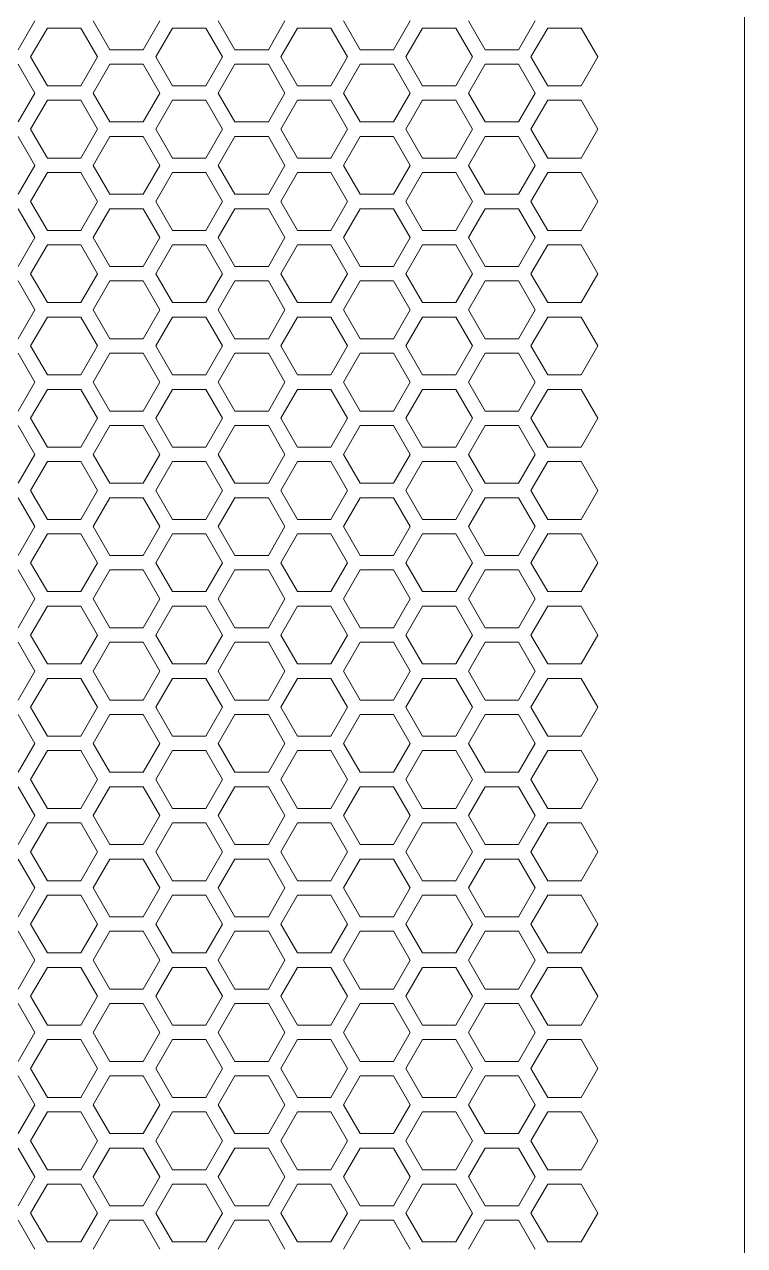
# Model space of a CAD drawing. Header units: millimetres. Extents: x 0 to 60, y -18 to 180.
# Drawn here: x 45.04 to 60, y 32.68 to 58.03 of the extents above; entities that cross this region are included whole.
import ezdxf

# ---------------------------------------------------------------- set-up
doc = ezdxf.new("R2010")
doc.units = ezdxf.units.MM
doc.layers.add('Visible (ANSI)', color=7, linetype='Continuous', lineweight=50)

msp = doc.modelspace()

# ---------------------------------------------------------------- linework, layer by layer
at = {"color": 0, "linetype": 'ByBlock', "lineweight": 5}
for p, q in [((60, 0), (60, 179.016)), ((60, 179), (60, 0)), ((60, 178.692), (60, 9.835)), ((60, 178.692), (60, 9.835)), ((60, 178.692), (60, 9.354)), ((60, 0), (60, 166.735))]:
    msp.add_line(p, q, dxfattribs=at)
at = {"lineweight": 5}
for p, q in [((60, 0), (60, 179)), ((60, 0), (60, 177.712)), ((60, 162), (60, 0))]:
    msp.add_line(p, q, dxfattribs=at)
at = {"color": 0, "lineweight": 5}
for p, q in [((44.912, 57.508), (45.258, 58.108)), ((46.47, 58.108), (46.817, 57.508)), ((47.51, 57.508), (47.856, 58.108)), ((49.068, 58.108), (49.415, 57.508)), ((50.108, 57.508), (50.454, 58.108)), ((51.666, 58.108), (52.013, 57.508)), ((52.706, 57.508), (53.052, 58.108)), ((54.264, 58.108), (54.611, 57.508)), ((55.304, 57.508), (55.65, 58.108)), ((45.518, 57.958), (45.171, 57.358)), ((46.211, 57.958), (45.518, 57.958)), ((46.557, 57.358), (46.211, 57.958)), ((48.116, 57.958), (47.769, 57.358)), ((48.809, 57.958), (48.116, 57.958)), ((49.155, 57.358), (48.809, 57.958)), ((50.714, 57.958), (50.367, 57.358)), ((51.407, 57.958), (50.714, 57.958)), ((51.753, 57.358), (51.407, 57.958)), ((53.312, 57.958), (52.965, 57.358)), ((54.005, 57.958), (53.312, 57.958)), ((54.351, 57.358), (54.005, 57.958)), ((55.91, 57.958), (55.563, 57.358)), ((56.603, 57.958), (55.91, 57.958)), ((56.949, 57.358), (56.603, 57.958)), ((45.171, 57.358), (45.518, 56.758)), ((46.211, 56.758), (46.557, 57.358)), ((46.817, 57.508), (47.51, 57.508)), ((47.769, 57.358), (48.116, 56.758)), ((48.809, 56.758), (49.155, 57.358)), ((49.415, 57.508), (50.108, 57.508)), ((50.367, 57.358), (50.714, 56.758)), ((51.407, 56.758), (51.753, 57.358)), ((52.013, 57.508), (52.706, 57.508)), ((52.965, 57.358), (53.312, 56.758)), ((54.005, 56.758), (54.351, 57.358)), ((54.611, 57.508), (55.304, 57.508)), ((55.563, 57.358), (55.91, 56.758)), ((56.603, 56.758), (56.949, 57.358)), ((45.258, 56.608), (44.912, 57.208)), ((46.817, 57.208), (46.47, 56.608)), ((47.51, 57.208), (46.817, 57.208)), ((47.856, 56.608), (47.51, 57.208)), ((49.415, 57.208), (49.068, 56.608)), ((50.108, 57.208), (49.415, 57.208)), ((50.454, 56.608), (50.108, 57.208)), ((52.013, 57.208), (51.666, 56.608)), ((52.706, 57.208), (52.013, 57.208)), ((53.052, 56.608), (52.706, 57.208)), ((54.611, 57.208), (54.264, 56.608)), ((55.304, 57.208), (54.611, 57.208)), ((55.65, 56.608), (55.304, 57.208)), ((44.912, 56.008), (45.258, 56.608)), ((45.518, 56.758), (46.211, 56.758)), ((46.47, 56.608), (46.817, 56.008)), ((47.51, 56.008), (47.856, 56.608)), ((48.116, 56.758), (48.809, 56.758)), ((49.068, 56.608), (49.415, 56.008)), ((50.108, 56.008), (50.454, 56.608)), ((50.714, 56.758), (51.407, 56.758)), ((51.666, 56.608), (52.013, 56.008)), ((52.706, 56.008), (53.052, 56.608)), ((53.312, 56.758), (54.005, 56.758)), ((54.264, 56.608), (54.611, 56.008)), ((55.304, 56.008), (55.65, 56.608)), ((55.91, 56.758), (56.603, 56.758)), ((45.518, 56.458), (45.171, 55.858)), ((46.211, 56.458), (45.518, 56.458)), ((46.557, 55.858), (46.211, 56.458)), ((48.116, 56.458), (47.769, 55.858)), ((48.809, 56.458), (48.116, 56.458)), ((49.155, 55.858), (48.809, 56.458)), ((50.714, 56.458), (50.367, 55.858)), ((51.407, 56.458), (50.714, 56.458)), ((51.753, 55.858), (51.407, 56.458)), ((53.312, 56.458), (52.965, 55.858)), ((54.005, 56.458), (53.312, 56.458)), ((54.351, 55.858), (54.005, 56.458)), ((55.91, 56.458), (55.563, 55.858)), ((56.603, 56.458), (55.91, 56.458)), ((56.949, 55.858), (56.603, 56.458)), ((45.171, 55.858), (45.518, 55.258)), ((46.211, 55.258), (46.557, 55.858)), ((46.817, 56.008), (47.51, 56.008)), ((47.769, 55.858), (48.116, 55.258)), ((48.809, 55.258), (49.155, 55.858)), ((49.415, 56.008), (50.108, 56.008)), ((50.367, 55.858), (50.714, 55.258)), ((51.407, 55.258), (51.753, 55.858)), ((52.013, 56.008), (52.706, 56.008)), ((52.965, 55.858), (53.312, 55.258)), ((54.005, 55.258), (54.351, 55.858)), ((54.611, 56.008), (55.304, 56.008)), ((55.563, 55.858), (55.91, 55.258)), ((56.603, 55.258), (56.949, 55.858)), ((45.258, 55.108), (44.912, 55.708)), ((46.817, 55.708), (46.47, 55.108)), ((47.51, 55.708), (46.817, 55.708)), ((47.856, 55.108), (47.51, 55.708)), ((49.415, 55.708), (49.068, 55.108)), ((50.108, 55.708), (49.415, 55.708)), ((50.454, 55.108), (50.108, 55.708)), ((52.013, 55.708), (51.666, 55.108)), ((52.706, 55.708), (52.013, 55.708)), ((53.052, 55.108), (52.706, 55.708)), ((54.611, 55.708), (54.264, 55.108)), ((55.304, 55.708), (54.611, 55.708)), ((55.65, 55.108), (55.304, 55.708)), ((44.912, 54.508), (45.258, 55.108)), ((45.518, 55.258), (46.211, 55.258)), ((46.47, 55.108), (46.817, 54.508)), ((47.51, 54.508), (47.856, 55.108)), ((48.116, 55.258), (48.809, 55.258)), ((49.068, 55.108), (49.415, 54.508)), ((50.108, 54.508), (50.454, 55.108)), ((50.714, 55.258), (51.407, 55.258)), ((51.666, 55.108), (52.013, 54.508)), ((52.706, 54.508), (53.052, 55.108)), ((53.312, 55.258), (54.005, 55.258)), ((54.264, 55.108), (54.611, 54.508)), ((55.304, 54.508), (55.65, 55.108)), ((55.91, 55.258), (56.603, 55.258)), ((45.518, 54.958), (45.171, 54.358)), ((46.211, 54.958), (45.518, 54.958)), ((46.557, 54.358), (46.211, 54.958)), ((48.116, 54.958), (47.769, 54.358)), ((48.809, 54.958), (48.116, 54.958)), ((49.155, 54.358), (48.809, 54.958)), ((50.714, 54.958), (50.367, 54.358)), ((51.407, 54.958), (50.714, 54.958)), ((51.753, 54.358), (51.407, 54.958)), ((53.312, 54.958), (52.965, 54.358)), ((54.005, 54.958), (53.312, 54.958)), ((54.351, 54.358), (54.005, 54.958)), ((55.91, 54.958), (55.563, 54.358)), ((56.603, 54.958), (55.91, 54.958)), ((56.949, 54.358), (56.603, 54.958)), ((46.817, 54.508), (47.51, 54.508)), ((49.415, 54.508), (50.108, 54.508)), ((52.013, 54.508), (52.706, 54.508)), ((54.611, 54.508), (55.304, 54.508)), ((45.171, 54.358), (45.518, 53.758)), ((46.211, 53.758), (46.557, 54.358)), ((47.769, 54.358), (48.116, 53.758)), ((48.809, 53.758), (49.155, 54.358)), ((50.367, 54.358), (50.714, 53.758)), ((51.407, 53.758), (51.753, 54.358)), ((52.965, 54.358), (53.312, 53.758)), ((54.005, 53.758), (54.351, 54.358)), ((55.563, 54.358), (55.91, 53.758)), ((56.603, 53.758), (56.949, 54.358)), ((45.258, 53.608), (44.912, 54.208)), ((46.817, 54.208), (46.47, 53.608)), ((47.51, 54.208), (46.817, 54.208)), ((47.856, 53.608), (47.51, 54.208)), ((49.415, 54.208), (49.068, 53.608)), ((50.108, 54.208), (49.415, 54.208)), ((50.454, 53.608), (50.108, 54.208)), ((52.013, 54.208), (51.666, 53.608)), ((52.706, 54.208), (52.013, 54.208)), ((53.052, 53.608), (52.706, 54.208)), ((54.611, 54.208), (54.264, 53.608)), ((55.304, 54.208), (54.611, 54.208)), ((55.65, 53.608), (55.304, 54.208)), ((45.518, 53.758), (46.211, 53.758)), ((48.116, 53.758), (48.809, 53.758)), ((50.714, 53.758), (51.407, 53.758)), ((53.312, 53.758), (54.005, 53.758)), ((55.91, 53.758), (56.603, 53.758)), ((44.912, 53.008), (45.258, 53.608)), ((46.47, 53.608), (46.817, 53.008)), ((47.51, 53.008), (47.856, 53.608)), ((49.068, 53.608), (49.415, 53.008)), ((50.108, 53.008), (50.454, 53.608)), ((51.666, 53.608), (52.013, 53.008)), ((52.706, 53.008), (53.052, 53.608)), ((54.264, 53.608), (54.611, 53.008)), ((55.304, 53.008), (55.65, 53.608)), ((45.518, 53.458), (45.171, 52.858)), ((46.211, 53.458), (45.518, 53.458)), ((46.557, 52.858), (46.211, 53.458)), ((48.116, 53.458), (47.769, 52.858)), ((48.809, 53.458), (48.116, 53.458)), ((49.155, 52.858), (48.809, 53.458)), ((50.714, 53.458), (50.367, 52.858)), ((51.407, 53.458), (50.714, 53.458)), ((51.753, 52.858), (51.407, 53.458)), ((53.312, 53.458), (52.965, 52.858)), ((54.005, 53.458), (53.312, 53.458)), ((54.351, 52.858), (54.005, 53.458)), ((55.91, 53.458), (55.563, 52.858)), ((56.603, 53.458), (55.91, 53.458)), ((56.949, 52.858), (56.603, 53.458)), ((46.817, 53.008), (47.51, 53.008)), ((49.415, 53.008), (50.108, 53.008)), ((52.013, 53.008), (52.706, 53.008)), ((54.611, 53.008), (55.304, 53.008)), ((45.171, 52.858), (45.518, 52.258)), ((46.211, 52.258), (46.557, 52.858)), ((47.769, 52.858), (48.116, 52.258)), ((48.809, 52.258), (49.155, 52.858)), ((50.367, 52.858), (50.714, 52.258)), ((51.407, 52.258), (51.753, 52.858)), ((52.965, 52.858), (53.312, 52.258)), ((54.005, 52.258), (54.351, 52.858)), ((55.563, 52.858), (55.91, 52.258)), ((56.603, 52.258), (56.949, 52.858)), ((45.258, 52.108), (44.912, 52.708)), ((46.817, 52.708), (46.47, 52.108)), ((47.51, 52.708), (46.817, 52.708)), ((47.856, 52.108), (47.51, 52.708)), ((49.415, 52.708), (49.068, 52.108)), ((50.108, 52.708), (49.415, 52.708)), ((50.454, 52.108), (50.108, 52.708)), ((52.013, 52.708), (51.666, 52.108)), ((52.706, 52.708), (52.013, 52.708)), ((53.052, 52.108), (52.706, 52.708)), ((54.611, 52.708), (54.264, 52.108)), ((55.304, 52.708), (54.611, 52.708)), ((55.65, 52.108), (55.304, 52.708)), ((45.518, 52.258), (46.211, 52.258)), ((48.116, 52.258), (48.809, 52.258)), ((50.714, 52.258), (51.407, 52.258)), ((53.312, 52.258), (54.005, 52.258)), ((55.91, 52.258), (56.603, 52.258)), ((44.912, 51.508), (45.258, 52.108)), ((46.47, 52.108), (46.817, 51.508)), ((47.51, 51.508), (47.856, 52.108)), ((49.068, 52.108), (49.415, 51.508)), ((50.108, 51.508), (50.454, 52.108)), ((51.666, 52.108), (52.013, 51.508)), ((52.706, 51.508), (53.052, 52.108)), ((54.264, 52.108), (54.611, 51.508)), ((55.304, 51.508), (55.65, 52.108)), ((45.518, 51.958), (45.171, 51.358)), ((46.211, 51.958), (45.518, 51.958)), ((46.557, 51.358), (46.211, 51.958)), ((48.116, 51.958), (47.769, 51.358)), ((48.809, 51.958), (48.116, 51.958)), ((49.155, 51.358), (48.809, 51.958)), ((50.714, 51.958), (50.367, 51.358)), ((51.407, 51.958), (50.714, 51.958)), ((51.753, 51.358), (51.407, 51.958)), ((53.312, 51.958), (52.965, 51.358)), ((54.005, 51.958), (53.312, 51.958)), ((54.351, 51.358), (54.005, 51.958)), ((55.91, 51.958), (55.563, 51.358)), ((56.603, 51.958), (55.91, 51.958)), ((56.949, 51.358), (56.603, 51.958)), ((46.817, 51.508), (47.51, 51.508)), ((49.415, 51.508), (50.108, 51.508)), ((52.013, 51.508), (52.706, 51.508)), ((54.611, 51.508), (55.304, 51.508)), ((45.258, 50.608), (44.912, 51.208)), ((45.171, 51.358), (45.518, 50.758)), ((46.211, 50.758), (46.557, 51.358)), ((46.817, 51.208), (46.47, 50.608)), ((47.51, 51.208), (46.817, 51.208)), ((47.856, 50.608), (47.51, 51.208)), ((47.769, 51.358), (48.116, 50.758)), ((48.809, 50.758), (49.155, 51.358)), ((49.415, 51.208), (49.068, 50.608)), ((50.108, 51.208), (49.415, 51.208)), ((50.454, 50.608), (50.108, 51.208)), ((50.367, 51.358), (50.714, 50.758)), ((51.407, 50.758), (51.753, 51.358)), ((52.013, 51.208), (51.666, 50.608)), ((52.706, 51.208), (52.013, 51.208)), ((53.052, 50.608), (52.706, 51.208)), ((52.965, 51.358), (53.312, 50.758)), ((54.005, 50.758), (54.351, 51.358)), ((54.611, 51.208), (54.264, 50.608)), ((55.304, 51.208), (54.611, 51.208)), ((55.65, 50.608), (55.304, 51.208)), ((55.563, 51.358), (55.91, 50.758)), ((56.603, 50.758), (56.949, 51.358)), ((45.518, 50.758), (46.211, 50.758)), ((48.116, 50.758), (48.809, 50.758)), ((50.714, 50.758), (51.407, 50.758)), ((53.312, 50.758), (54.005, 50.758)), ((55.91, 50.758), (56.603, 50.758)), ((44.912, 50.008), (45.258, 50.608)), ((45.518, 50.458), (45.171, 49.858)), ((46.211, 50.458), (45.518, 50.458)), ((46.557, 49.858), (46.211, 50.458)), ((46.47, 50.608), (46.817, 50.008)), ((47.51, 50.008), (47.856, 50.608)), ((48.116, 50.458), (47.769, 49.858)), ((48.809, 50.458), (48.116, 50.458)), ((49.155, 49.858), (48.809, 50.458)), ((49.068, 50.608), (49.415, 50.008)), ((50.108, 50.008), (50.454, 50.608)), ((50.714, 50.458), (50.367, 49.858)), ((51.407, 50.458), (50.714, 50.458)), ((51.753, 49.858), (51.407, 50.458)), ((51.666, 50.608), (52.013, 50.008)), ((52.706, 50.008), (53.052, 50.608)), ((53.312, 50.458), (52.965, 49.858)), ((54.005, 50.458), (53.312, 50.458)), ((54.351, 49.858), (54.005, 50.458)), ((54.264, 50.608), (54.611, 50.008)), ((55.304, 50.008), (55.65, 50.608)), ((55.91, 50.458), (55.563, 49.858)), ((56.603, 50.458), (55.91, 50.458)), ((56.949, 49.858), (56.603, 50.458)), ((46.817, 50.008), (47.51, 50.008)), ((49.415, 50.008), (50.108, 50.008)), ((52.013, 50.008), (52.706, 50.008)), ((54.611, 50.008), (55.304, 50.008)), ((45.258, 49.108), (44.912, 49.708)), ((45.171, 49.858), (45.518, 49.258)), ((46.211, 49.258), (46.557, 49.858)), ((46.817, 49.708), (46.47, 49.108)), ((47.51, 49.708), (46.817, 49.708)), ((47.856, 49.108), (47.51, 49.708)), ((47.769, 49.858), (48.116, 49.258)), ((48.809, 49.258), (49.155, 49.858)), ((49.415, 49.708), (49.068, 49.108)), ((50.108, 49.708), (49.415, 49.708)), ((50.454, 49.108), (50.108, 49.708)), ((50.367, 49.858), (50.714, 49.258)), ((51.407, 49.258), (51.753, 49.858)), ((52.013, 49.708), (51.666, 49.108)), ((52.706, 49.708), (52.013, 49.708)), ((53.052, 49.108), (52.706, 49.708)), ((52.965, 49.858), (53.312, 49.258)), ((54.005, 49.258), (54.351, 49.858)), ((54.611, 49.708), (54.264, 49.108)), ((55.304, 49.708), (54.611, 49.708)), ((55.65, 49.108), (55.304, 49.708)), ((55.563, 49.858), (55.91, 49.258)), ((56.603, 49.258), (56.949, 49.858)), ((45.518, 49.258), (46.211, 49.258)), ((48.116, 49.258), (48.809, 49.258)), ((50.714, 49.258), (51.407, 49.258)), ((53.312, 49.258), (54.005, 49.258)), ((55.91, 49.258), (56.603, 49.258)), ((44.912, 48.508), (45.258, 49.108)), ((45.518, 48.958), (45.171, 48.358)), ((46.211, 48.958), (45.518, 48.958)), ((46.557, 48.358), (46.211, 48.958)), ((46.47, 49.108), (46.817, 48.508)), ((47.51, 48.508), (47.856, 49.108)), ((48.116, 48.958), (47.769, 48.358)), ((48.809, 48.958), (48.116, 48.958)), ((49.155, 48.358), (48.809, 48.958)), ((49.068, 49.108), (49.415, 48.508)), ((50.108, 48.508), (50.454, 49.108)), ((50.714, 48.958), (50.367, 48.358)), ((51.407, 48.958), (50.714, 48.958)), ((51.753, 48.358), (51.407, 48.958)), ((51.666, 49.108), (52.013, 48.508)), ((52.706, 48.508), (53.052, 49.108)), ((53.312, 48.958), (52.965, 48.358)), ((54.005, 48.958), (53.312, 48.958)), ((54.351, 48.358), (54.005, 48.958)), ((54.264, 49.108), (54.611, 48.508)), ((55.304, 48.508), (55.65, 49.108)), ((55.91, 48.958), (55.563, 48.358)), ((56.603, 48.958), (55.91, 48.958)), ((56.949, 48.358), (56.603, 48.958)), ((46.817, 48.508), (47.51, 48.508)), ((49.415, 48.508), (50.108, 48.508)), ((52.013, 48.508), (52.706, 48.508)), ((54.611, 48.508), (55.304, 48.508)), ((45.258, 47.608), (44.912, 48.208)), ((45.171, 48.358), (45.518, 47.758)), ((46.211, 47.758), (46.557, 48.358)), ((46.817, 48.208), (46.47, 47.608)), ((47.51, 48.208), (46.817, 48.208)), ((47.856, 47.608), (47.51, 48.208)), ((47.769, 48.358), (48.116, 47.758)), ((48.809, 47.758), (49.155, 48.358)), ((49.415, 48.208), (49.068, 47.608)), ((50.108, 48.208), (49.415, 48.208)), ((50.454, 47.608), (50.108, 48.208)), ((50.367, 48.358), (50.714, 47.758)), ((51.407, 47.758), (51.753, 48.358)), ((52.013, 48.208), (51.666, 47.608)), ((52.706, 48.208), (52.013, 48.208)), ((53.052, 47.608), (52.706, 48.208)), ((52.965, 48.358), (53.312, 47.758)), ((54.005, 47.758), (54.351, 48.358)), ((54.611, 48.208), (54.264, 47.608)), ((55.304, 48.208), (54.611, 48.208)), ((55.65, 47.608), (55.304, 48.208)), ((55.563, 48.358), (55.91, 47.758)), ((56.603, 47.758), (56.949, 48.358)), ((45.518, 47.758), (46.211, 47.758)), ((48.116, 47.758), (48.809, 47.758)), ((50.714, 47.758), (51.407, 47.758)), ((53.312, 47.758), (54.005, 47.758)), ((55.91, 47.758), (56.603, 47.758)), ((44.912, 47.008), (45.258, 47.608)), ((45.518, 47.458), (45.171, 46.858)), ((46.211, 47.458), (45.518, 47.458)), ((46.557, 46.858), (46.211, 47.458)), ((46.47, 47.608), (46.817, 47.008)), ((47.51, 47.008), (47.856, 47.608)), ((48.116, 47.458), (47.769, 46.858)), ((48.809, 47.458), (48.116, 47.458)), ((49.155, 46.858), (48.809, 47.458)), ((49.068, 47.608), (49.415, 47.008)), ((50.108, 47.008), (50.454, 47.608)), ((50.714, 47.458), (50.367, 46.858)), ((51.407, 47.458), (50.714, 47.458)), ((51.753, 46.858), (51.407, 47.458)), ((51.666, 47.608), (52.013, 47.008)), ((52.706, 47.008), (53.052, 47.608)), ((53.312, 47.458), (52.965, 46.858)), ((54.005, 47.458), (53.312, 47.458)), ((54.351, 46.858), (54.005, 47.458)), ((54.264, 47.608), (54.611, 47.008)), ((55.304, 47.008), (55.65, 47.608)), ((55.91, 47.458), (55.563, 46.858)), ((56.603, 47.458), (55.91, 47.458)), ((56.949, 46.858), (56.603, 47.458)), ((46.817, 47.008), (47.51, 47.008)), ((49.415, 47.008), (50.108, 47.008)), ((52.013, 47.008), (52.706, 47.008)), ((54.611, 47.008), (55.304, 47.008)), ((45.258, 46.108), (44.912, 46.708)), ((45.171, 46.858), (45.518, 46.258)), ((46.211, 46.258), (46.557, 46.858)), ((46.817, 46.708), (46.47, 46.108)), ((47.51, 46.708), (46.817, 46.708)), ((47.856, 46.108), (47.51, 46.708)), ((47.769, 46.858), (48.116, 46.258)), ((48.809, 46.258), (49.155, 46.858)), ((49.415, 46.708), (49.068, 46.108)), ((50.108, 46.708), (49.415, 46.708)), ((50.454, 46.108), (50.108, 46.708)), ((50.367, 46.858), (50.714, 46.258)), ((51.407, 46.258), (51.753, 46.858)), ((52.013, 46.708), (51.666, 46.108)), ((52.706, 46.708), (52.013, 46.708)), ((53.052, 46.108), (52.706, 46.708)), ((52.965, 46.858), (53.312, 46.258)), ((54.005, 46.258), (54.351, 46.858)), ((54.611, 46.708), (54.264, 46.108)), ((55.304, 46.708), (54.611, 46.708)), ((55.65, 46.108), (55.304, 46.708)), ((55.563, 46.858), (55.91, 46.258)), ((56.603, 46.258), (56.949, 46.858)), ((45.518, 46.258), (46.211, 46.258)), ((48.116, 46.258), (48.809, 46.258)), ((50.714, 46.258), (51.407, 46.258)), ((53.312, 46.258), (54.005, 46.258)), ((55.91, 46.258), (56.603, 46.258)), ((44.912, 45.508), (45.258, 46.108)), ((45.518, 45.958), (45.171, 45.358)), ((46.211, 45.958), (45.518, 45.958)), ((46.557, 45.358), (46.211, 45.958)), ((46.47, 46.108), (46.817, 45.508)), ((47.51, 45.508), (47.856, 46.108)), ((48.116, 45.958), (47.769, 45.358)), ((48.809, 45.958), (48.116, 45.958)), ((49.155, 45.358), (48.809, 45.958)), ((49.068, 46.108), (49.415, 45.508)), ((50.108, 45.508), (50.454, 46.108)), ((50.714, 45.958), (50.367, 45.358)), ((51.407, 45.958), (50.714, 45.958)), ((51.753, 45.358), (51.407, 45.958)), ((51.666, 46.108), (52.013, 45.508)), ((52.706, 45.508), (53.052, 46.108)), ((53.312, 45.958), (52.965, 45.358)), ((54.005, 45.958), (53.312, 45.958)), ((54.351, 45.358), (54.005, 45.958)), ((54.264, 46.108), (54.611, 45.508)), ((55.304, 45.508), (55.65, 46.108)), ((55.91, 45.958), (55.563, 45.358)), ((56.603, 45.958), (55.91, 45.958)), ((56.949, 45.358), (56.603, 45.958)), ((46.817, 45.508), (47.51, 45.508)), ((49.415, 45.508), (50.108, 45.508)), ((52.013, 45.508), (52.706, 45.508)), ((54.611, 45.508), (55.304, 45.508)), ((45.258, 44.608), (44.912, 45.208)), ((45.171, 45.358), (45.518, 44.758)), ((46.211, 44.758), (46.557, 45.358)), ((46.817, 45.208), (46.47, 44.608)), ((47.51, 45.208), (46.817, 45.208)), ((47.856, 44.608), (47.51, 45.208)), ((47.769, 45.358), (48.116, 44.758)), ((48.809, 44.758), (49.155, 45.358)), ((49.415, 45.208), (49.068, 44.608)), ((50.108, 45.208), (49.415, 45.208)), ((50.454, 44.608), (50.108, 45.208)), ((50.367, 45.358), (50.714, 44.758)), ((51.407, 44.758), (51.753, 45.358)), ((52.013, 45.208), (51.666, 44.608)), ((52.706, 45.208), (52.013, 45.208)), ((53.052, 44.608), (52.706, 45.208)), ((52.965, 45.358), (53.312, 44.758)), ((54.005, 44.758), (54.351, 45.358)), ((54.611, 45.208), (54.264, 44.608)), ((55.304, 45.208), (54.611, 45.208)), ((55.65, 44.608), (55.304, 45.208)), ((55.563, 45.358), (55.91, 44.758)), ((56.603, 44.758), (56.949, 45.358)), ((45.518, 44.758), (46.211, 44.758)), ((48.116, 44.758), (48.809, 44.758)), ((50.714, 44.758), (51.407, 44.758)), ((53.312, 44.758), (54.005, 44.758)), ((55.91, 44.758), (56.603, 44.758)), ((44.912, 44.008), (45.258, 44.608)), ((45.518, 44.458), (45.171, 43.858)), ((46.211, 44.458), (45.518, 44.458)), ((46.557, 43.858), (46.211, 44.458)), ((46.47, 44.608), (46.817, 44.008)), ((47.51, 44.008), (47.856, 44.608)), ((48.116, 44.458), (47.769, 43.858)), ((48.809, 44.458), (48.116, 44.458)), ((49.155, 43.858), (48.809, 44.458)), ((49.068, 44.608), (49.415, 44.008)), ((50.108, 44.008), (50.454, 44.608)), ((50.714, 44.458), (50.367, 43.858)), ((51.407, 44.458), (50.714, 44.458)), ((51.753, 43.858), (51.407, 44.458)), ((51.666, 44.608), (52.013, 44.008)), ((52.706, 44.008), (53.052, 44.608)), ((53.312, 44.458), (52.965, 43.858)), ((54.005, 44.458), (53.312, 44.458)), ((54.351, 43.858), (54.005, 44.458)), ((54.264, 44.608), (54.611, 44.008)), ((55.304, 44.008), (55.65, 44.608)), ((55.91, 44.458), (55.563, 43.858)), ((56.603, 44.458), (55.91, 44.458)), ((56.949, 43.858), (56.603, 44.458)), ((45.171, 43.858), (45.518, 43.258)), ((46.211, 43.258), (46.557, 43.858)), ((46.817, 44.008), (47.51, 44.008)), ((47.769, 43.858), (48.116, 43.258)), ((48.809, 43.258), (49.155, 43.858)), ((49.415, 44.008), (50.108, 44.008)), ((50.367, 43.858), (50.714, 43.258)), ((51.407, 43.258), (51.753, 43.858)), ((52.013, 44.008), (52.706, 44.008)), ((52.965, 43.858), (53.312, 43.258)), ((54.005, 43.258), (54.351, 43.858)), ((54.611, 44.008), (55.304, 44.008)), ((55.563, 43.858), (55.91, 43.258)), ((56.603, 43.258), (56.949, 43.858)), ((45.258, 43.108), (44.912, 43.708)), ((46.817, 43.708), (46.47, 43.108)), ((47.51, 43.708), (46.817, 43.708)), ((47.856, 43.108), (47.51, 43.708)), ((49.415, 43.708), (49.068, 43.108)), ((50.108, 43.708), (49.415, 43.708)), ((50.454, 43.108), (50.108, 43.708)), ((52.013, 43.708), (51.666, 43.108)), ((52.706, 43.708), (52.013, 43.708)), ((53.052, 43.108), (52.706, 43.708)), ((54.611, 43.708), (54.264, 43.108)), ((55.304, 43.708), (54.611, 43.708)), ((55.65, 43.108), (55.304, 43.708)), ((44.912, 42.508), (45.258, 43.108)), ((45.518, 43.258), (46.211, 43.258)), ((46.47, 43.108), (46.817, 42.508)), ((47.51, 42.508), (47.856, 43.108)), ((48.116, 43.258), (48.809, 43.258)), ((49.068, 43.108), (49.415, 42.508)), ((50.108, 42.508), (50.454, 43.108)), ((50.714, 43.258), (51.407, 43.258)), ((51.666, 43.108), (52.013, 42.508)), ((52.706, 42.508), (53.052, 43.108)), ((53.312, 43.258), (54.005, 43.258)), ((54.264, 43.108), (54.611, 42.508)), ((55.304, 42.508), (55.65, 43.108)), ((55.91, 43.258), (56.603, 43.258)), ((45.518, 42.958), (45.171, 42.358)), ((46.211, 42.958), (45.518, 42.958)), ((46.557, 42.358), (46.211, 42.958)), ((48.116, 42.958), (47.769, 42.358)), ((48.809, 42.958), (48.116, 42.958)), ((49.155, 42.358), (48.809, 42.958)), ((50.714, 42.958), (50.367, 42.358)), ((51.407, 42.958), (50.714, 42.958)), ((51.753, 42.358), (51.407, 42.958)), ((53.312, 42.958), (52.965, 42.358)), ((54.005, 42.958), (53.312, 42.958)), ((54.351, 42.358), (54.005, 42.958)), ((55.91, 42.958), (55.563, 42.358)), ((56.603, 42.958), (55.91, 42.958)), ((56.949, 42.358), (56.603, 42.958)), ((45.171, 42.358), (45.518, 41.758)), ((46.211, 41.758), (46.557, 42.358)), ((46.817, 42.508), (47.51, 42.508)), ((47.769, 42.358), (48.116, 41.758)), ((48.809, 41.758), (49.155, 42.358)), ((49.415, 42.508), (50.108, 42.508)), ((50.367, 42.358), (50.714, 41.758)), ((51.407, 41.758), (51.753, 42.358)), ((52.013, 42.508), (52.706, 42.508)), ((52.965, 42.358), (53.312, 41.758)), ((54.005, 41.758), (54.351, 42.358)), ((54.611, 42.508), (55.304, 42.508)), ((55.563, 42.358), (55.91, 41.758)), ((56.603, 41.758), (56.949, 42.358)), ((45.258, 41.608), (44.912, 42.208)), ((46.817, 42.208), (46.47, 41.608)), ((47.51, 42.208), (46.817, 42.208)), ((47.856, 41.608), (47.51, 42.208)), ((49.415, 42.208), (49.068, 41.608)), ((50.108, 42.208), (49.415, 42.208)), ((50.454, 41.608), (50.108, 42.208)), ((52.013, 42.208), (51.666, 41.608)), ((52.706, 42.208), (52.013, 42.208)), ((53.052, 41.608), (52.706, 42.208)), ((54.611, 42.208), (54.264, 41.608)), ((55.304, 42.208), (54.611, 42.208)), ((55.65, 41.608), (55.304, 42.208)), ((44.912, 41.008), (45.258, 41.608)), ((45.518, 41.758), (46.211, 41.758)), ((46.47, 41.608), (46.817, 41.008)), ((47.51, 41.008), (47.856, 41.608)), ((48.116, 41.758), (48.809, 41.758)), ((49.068, 41.608), (49.415, 41.008)), ((50.108, 41.008), (50.454, 41.608)), ((50.714, 41.758), (51.407, 41.758)), ((51.666, 41.608), (52.013, 41.008)), ((52.706, 41.008), (53.052, 41.608)), ((53.312, 41.758), (54.005, 41.758)), ((54.264, 41.608), (54.611, 41.008)), ((55.304, 41.008), (55.65, 41.608)), ((55.91, 41.758), (56.603, 41.758)), ((45.518, 41.458), (45.171, 40.858)), ((46.211, 41.458), (45.518, 41.458)), ((46.557, 40.858), (46.211, 41.458)), ((48.116, 41.458), (47.769, 40.858)), ((48.809, 41.458), (48.116, 41.458)), ((49.155, 40.858), (48.809, 41.458)), ((50.714, 41.458), (50.367, 40.858)), ((51.407, 41.458), (50.714, 41.458)), ((51.753, 40.858), (51.407, 41.458)), ((53.312, 41.458), (52.965, 40.858)), ((54.005, 41.458), (53.312, 41.458)), ((54.351, 40.858), (54.005, 41.458)), ((55.91, 41.458), (55.563, 40.858)), ((56.603, 41.458), (55.91, 41.458)), ((56.949, 40.858), (56.603, 41.458)), ((45.171, 40.858), (45.518, 40.258)), ((46.211, 40.258), (46.557, 40.858)), ((46.817, 41.008), (47.51, 41.008)), ((47.769, 40.858), (48.116, 40.258)), ((48.809, 40.258), (49.155, 40.858)), ((49.415, 41.008), (50.108, 41.008)), ((50.367, 40.858), (50.714, 40.258)), ((51.407, 40.258), (51.753, 40.858)), ((52.013, 41.008), (52.706, 41.008)), ((52.965, 40.858), (53.312, 40.258)), ((54.005, 40.258), (54.351, 40.858)), ((54.611, 41.008), (55.304, 41.008)), ((55.563, 40.858), (55.91, 40.258)), ((56.603, 40.258), (56.949, 40.858)), ((45.258, 40.108), (44.912, 40.708)), ((46.817, 40.708), (46.47, 40.108)), ((47.51, 40.708), (46.817, 40.708)), ((47.856, 40.108), (47.51, 40.708)), ((49.415, 40.708), (49.068, 40.108)), ((50.108, 40.708), (49.415, 40.708)), ((50.454, 40.108), (50.108, 40.708)), ((52.013, 40.708), (51.666, 40.108)), ((52.706, 40.708), (52.013, 40.708)), ((53.052, 40.108), (52.706, 40.708)), ((54.611, 40.708), (54.264, 40.108)), ((55.304, 40.708), (54.611, 40.708)), ((55.65, 40.108), (55.304, 40.708)), ((44.912, 39.508), (45.258, 40.108)), ((45.518, 40.258), (46.211, 40.258)), ((46.47, 40.108), (46.817, 39.508)), ((47.51, 39.508), (47.856, 40.108)), ((48.116, 40.258), (48.809, 40.258)), ((49.068, 40.108), (49.415, 39.508)), ((50.108, 39.508), (50.454, 40.108)), ((50.714, 40.258), (51.407, 40.258)), ((51.666, 40.108), (52.013, 39.508)), ((52.706, 39.508), (53.052, 40.108)), ((53.312, 40.258), (54.005, 40.258)), ((54.264, 40.108), (54.611, 39.508)), ((55.304, 39.508), (55.65, 40.108)), ((55.91, 40.258), (56.603, 40.258)), ((45.518, 39.958), (45.171, 39.358)), ((46.211, 39.958), (45.518, 39.958)), ((46.557, 39.358), (46.211, 39.958)), ((48.116, 39.958), (47.769, 39.358)), ((48.809, 39.958), (48.116, 39.958)), ((49.155, 39.358), (48.809, 39.958)), ((50.714, 39.958), (50.367, 39.358)), ((51.407, 39.958), (50.714, 39.958)), ((51.753, 39.358), (51.407, 39.958)), ((53.312, 39.958), (52.965, 39.358)), ((54.005, 39.958), (53.312, 39.958)), ((54.351, 39.358), (54.005, 39.958)), ((55.91, 39.958), (55.563, 39.358)), ((56.603, 39.958), (55.91, 39.958)), ((56.949, 39.358), (56.603, 39.958)), ((45.171, 39.358), (45.518, 38.758)), ((46.211, 38.758), (46.557, 39.358)), ((46.817, 39.508), (47.51, 39.508)), ((47.769, 39.358), (48.116, 38.758)), ((48.809, 38.758), (49.155, 39.358)), ((49.415, 39.508), (50.108, 39.508)), ((50.367, 39.358), (50.714, 38.758)), ((51.407, 38.758), (51.753, 39.358)), ((52.013, 39.508), (52.706, 39.508)), ((52.965, 39.358), (53.312, 38.758)), ((54.005, 38.758), (54.351, 39.358)), ((54.611, 39.508), (55.304, 39.508)), ((55.563, 39.358), (55.91, 38.758)), ((56.603, 38.758), (56.949, 39.358)), ((45.258, 38.608), (44.912, 39.208)), ((46.817, 39.208), (46.47, 38.608)), ((47.51, 39.208), (46.817, 39.208)), ((47.856, 38.608), (47.51, 39.208)), ((49.415, 39.208), (49.068, 38.608)), ((50.108, 39.208), (49.415, 39.208)), ((50.454, 38.608), (50.108, 39.208)), ((52.013, 39.208), (51.666, 38.608)), ((52.706, 39.208), (52.013, 39.208)), ((53.052, 38.608), (52.706, 39.208)), ((54.611, 39.208), (54.264, 38.608)), ((55.304, 39.208), (54.611, 39.208)), ((55.65, 38.608), (55.304, 39.208)), ((44.912, 38.008), (45.258, 38.608)), ((45.518, 38.758), (46.211, 38.758)), ((46.47, 38.608), (46.817, 38.008)), ((47.51, 38.008), (47.856, 38.608)), ((48.116, 38.758), (48.809, 38.758)), ((49.068, 38.608), (49.415, 38.008)), ((50.108, 38.008), (50.454, 38.608)), ((50.714, 38.758), (51.407, 38.758)), ((51.666, 38.608), (52.013, 38.008)), ((52.706, 38.008), (53.052, 38.608)), ((53.312, 38.758), (54.005, 38.758)), ((54.264, 38.608), (54.611, 38.008)), ((55.304, 38.008), (55.65, 38.608)), ((55.91, 38.758), (56.603, 38.758)), ((45.518, 38.458), (45.171, 37.858)), ((46.211, 38.458), (45.518, 38.458)), ((46.557, 37.858), (46.211, 38.458)), ((48.116, 38.458), (47.769, 37.858)), ((48.809, 38.458), (48.116, 38.458)), ((49.155, 37.858), (48.809, 38.458)), ((50.714, 38.458), (50.367, 37.858)), ((51.407, 38.458), (50.714, 38.458)), ((51.753, 37.858), (51.407, 38.458)), ((53.312, 38.458), (52.965, 37.858)), ((54.005, 38.458), (53.312, 38.458)), ((54.351, 37.858), (54.005, 38.458)), ((55.91, 38.458), (55.563, 37.858)), ((56.603, 38.458), (55.91, 38.458)), ((56.949, 37.858), (56.603, 38.458)), ((45.171, 37.858), (45.518, 37.258)), ((46.211, 37.258), (46.557, 37.858)), ((46.817, 38.008), (47.51, 38.008)), ((47.769, 37.858), (48.116, 37.258)), ((48.809, 37.258), (49.155, 37.858)), ((49.415, 38.008), (50.108, 38.008)), ((50.367, 37.858), (50.714, 37.258)), ((51.407, 37.258), (51.753, 37.858)), ((52.013, 38.008), (52.706, 38.008)), ((52.965, 37.858), (53.312, 37.258)), ((54.005, 37.258), (54.351, 37.858)), ((54.611, 38.008), (55.304, 38.008)), ((55.563, 37.858), (55.91, 37.258)), ((56.603, 37.258), (56.949, 37.858)), ((45.258, 37.108), (44.912, 37.708)), ((46.817, 37.708), (46.47, 37.108)), ((47.51, 37.708), (46.817, 37.708)), ((47.856, 37.108), (47.51, 37.708)), ((49.415, 37.708), (49.068, 37.108)), ((50.108, 37.708), (49.415, 37.708)), ((50.454, 37.108), (50.108, 37.708)), ((52.013, 37.708), (51.666, 37.108)), ((52.706, 37.708), (52.013, 37.708)), ((53.052, 37.108), (52.706, 37.708)), ((54.611, 37.708), (54.264, 37.108)), ((55.304, 37.708), (54.611, 37.708)), ((55.65, 37.108), (55.304, 37.708)), ((44.912, 36.508), (45.258, 37.108)), ((45.518, 37.258), (46.211, 37.258)), ((46.47, 37.108), (46.817, 36.508)), ((47.51, 36.508), (47.856, 37.108)), ((48.116, 37.258), (48.809, 37.258)), ((49.068, 37.108), (49.415, 36.508)), ((50.108, 36.508), (50.454, 37.108)), ((50.714, 37.258), (51.407, 37.258)), ((51.666, 37.108), (52.013, 36.508)), ((52.706, 36.508), (53.052, 37.108)), ((53.312, 37.258), (54.005, 37.258)), ((54.264, 37.108), (54.611, 36.508)), ((55.304, 36.508), (55.65, 37.108)), ((55.91, 37.258), (56.603, 37.258)), ((45.518, 36.958), (45.171, 36.358)), ((46.211, 36.958), (45.518, 36.958)), ((46.557, 36.358), (46.211, 36.958)), ((48.116, 36.958), (47.769, 36.358)), ((48.809, 36.958), (48.116, 36.958)), ((49.155, 36.358), (48.809, 36.958)), ((50.714, 36.958), (50.367, 36.358)), ((51.407, 36.958), (50.714, 36.958)), ((51.753, 36.358), (51.407, 36.958)), ((53.312, 36.958), (52.965, 36.358)), ((54.005, 36.958), (53.312, 36.958)), ((54.351, 36.358), (54.005, 36.958)), ((55.91, 36.958), (55.563, 36.358)), ((56.603, 36.958), (55.91, 36.958)), ((56.949, 36.358), (56.603, 36.958)), ((46.817, 36.508), (47.51, 36.508)), ((49.415, 36.508), (50.108, 36.508)), ((52.013, 36.508), (52.706, 36.508)), ((54.611, 36.508), (55.304, 36.508)), ((45.171, 36.358), (45.518, 35.758)), ((46.211, 35.758), (46.557, 36.358)), ((47.769, 36.358), (48.116, 35.758)), ((48.809, 35.758), (49.155, 36.358)), ((50.367, 36.358), (50.714, 35.758)), ((51.407, 35.758), (51.753, 36.358)), ((52.965, 36.358), (53.312, 35.758)), ((54.005, 35.758), (54.351, 36.358)), ((55.563, 36.358), (55.91, 35.758)), ((56.603, 35.758), (56.949, 36.358)), ((45.258, 35.608), (44.912, 36.208)), ((46.817, 36.208), (46.47, 35.608)), ((47.51, 36.208), (46.817, 36.208)), ((47.856, 35.608), (47.51, 36.208)), ((49.415, 36.208), (49.068, 35.608)), ((50.108, 36.208), (49.415, 36.208)), ((50.454, 35.608), (50.108, 36.208)), ((52.013, 36.208), (51.666, 35.608)), ((52.706, 36.208), (52.013, 36.208)), ((53.052, 35.608), (52.706, 36.208)), ((54.611, 36.208), (54.264, 35.608)), ((55.304, 36.208), (54.611, 36.208)), ((55.65, 35.608), (55.304, 36.208)), ((45.518, 35.758), (46.211, 35.758)), ((48.116, 35.758), (48.809, 35.758)), ((50.714, 35.758), (51.407, 35.758)), ((53.312, 35.758), (54.005, 35.758)), ((55.91, 35.758), (56.603, 35.758)), ((44.912, 35.008), (45.258, 35.608)), ((46.47, 35.608), (46.817, 35.008)), ((47.51, 35.008), (47.856, 35.608)), ((49.068, 35.608), (49.415, 35.008)), ((50.108, 35.008), (50.454, 35.608)), ((51.666, 35.608), (52.013, 35.008)), ((52.706, 35.008), (53.052, 35.608)), ((54.264, 35.608), (54.611, 35.008)), ((55.304, 35.008), (55.65, 35.608)), ((45.518, 35.458), (45.171, 34.858)), ((46.211, 35.458), (45.518, 35.458)), ((46.557, 34.858), (46.211, 35.458)), ((48.116, 35.458), (47.769, 34.858)), ((48.809, 35.458), (48.116, 35.458)), ((49.155, 34.858), (48.809, 35.458)), ((50.714, 35.458), (50.367, 34.858)), ((51.407, 35.458), (50.714, 35.458)), ((51.753, 34.858), (51.407, 35.458)), ((53.312, 35.458), (52.965, 34.858)), ((54.005, 35.458), (53.312, 35.458)), ((54.351, 34.858), (54.005, 35.458)), ((55.91, 35.458), (55.563, 34.858)), ((56.603, 35.458), (55.91, 35.458)), ((56.949, 34.858), (56.603, 35.458)), ((46.817, 35.008), (47.51, 35.008)), ((49.415, 35.008), (50.108, 35.008)), ((52.013, 35.008), (52.706, 35.008)), ((54.611, 35.008), (55.304, 35.008)), ((45.171, 34.858), (45.518, 34.258)), ((46.211, 34.258), (46.557, 34.858)), ((47.769, 34.858), (48.116, 34.258)), ((48.809, 34.258), (49.155, 34.858)), ((50.367, 34.858), (50.714, 34.258)), ((51.407, 34.258), (51.753, 34.858)), ((52.965, 34.858), (53.312, 34.258)), ((54.005, 34.258), (54.351, 34.858)), ((55.563, 34.858), (55.91, 34.258)), ((56.603, 34.258), (56.949, 34.858)), ((45.258, 34.108), (44.912, 34.708)), ((46.817, 34.708), (46.47, 34.108)), ((47.51, 34.708), (46.817, 34.708)), ((47.856, 34.108), (47.51, 34.708)), ((49.415, 34.708), (49.068, 34.108)), ((50.108, 34.708), (49.415, 34.708)), ((50.454, 34.108), (50.108, 34.708)), ((52.013, 34.708), (51.666, 34.108)), ((52.706, 34.708), (52.013, 34.708)), ((53.052, 34.108), (52.706, 34.708)), ((54.611, 34.708), (54.264, 34.108)), ((55.304, 34.708), (54.611, 34.708)), ((55.65, 34.108), (55.304, 34.708)), ((45.518, 34.258), (46.211, 34.258)), ((48.116, 34.258), (48.809, 34.258)), ((50.714, 34.258), (51.407, 34.258)), ((53.312, 34.258), (54.005, 34.258)), ((55.91, 34.258), (56.603, 34.258)), ((44.912, 33.508), (45.258, 34.108)), ((46.47, 34.108), (46.817, 33.508)), ((47.51, 33.508), (47.856, 34.108)), ((49.068, 34.108), (49.415, 33.508)), ((50.108, 33.508), (50.454, 34.108)), ((51.666, 34.108), (52.013, 33.508)), ((52.706, 33.508), (53.052, 34.108)), ((54.264, 34.108), (54.611, 33.508)), ((55.304, 33.508), (55.65, 34.108)), ((45.518, 33.958), (45.171, 33.358)), ((46.211, 33.958), (45.518, 33.958)), ((46.557, 33.358), (46.211, 33.958)), ((48.116, 33.958), (47.769, 33.358)), ((48.809, 33.958), (48.116, 33.958)), ((49.155, 33.358), (48.809, 33.958)), ((50.714, 33.958), (50.367, 33.358)), ((51.407, 33.958), (50.714, 33.958)), ((51.753, 33.358), (51.407, 33.958)), ((53.312, 33.958), (52.965, 33.358)), ((54.005, 33.958), (53.312, 33.958)), ((54.351, 33.358), (54.005, 33.958)), ((55.91, 33.958), (55.563, 33.358)), ((56.603, 33.958), (55.91, 33.958)), ((56.949, 33.358), (56.603, 33.958)), ((46.817, 33.508), (47.51, 33.508)), ((49.415, 33.508), (50.108, 33.508)), ((52.013, 33.508), (52.706, 33.508)), ((54.611, 33.508), (55.304, 33.508)), ((45.171, 33.358), (45.518, 32.758)), ((46.211, 32.758), (46.557, 33.358)), ((47.769, 33.358), (48.116, 32.758)), ((48.809, 32.758), (49.155, 33.358)), ((50.367, 33.358), (50.714, 32.758)), ((51.407, 32.758), (51.753, 33.358)), ((52.965, 33.358), (53.312, 32.758)), ((54.005, 32.758), (54.351, 33.358)), ((55.563, 33.358), (55.91, 32.758)), ((56.603, 32.758), (56.949, 33.358)), ((45.258, 32.608), (44.912, 33.208)), ((46.817, 33.208), (46.47, 32.608)), ((47.51, 33.208), (46.817, 33.208)), ((47.856, 32.608), (47.51, 33.208)), ((49.415, 33.208), (49.068, 32.608)), ((50.108, 33.208), (49.415, 33.208)), ((50.454, 32.608), (50.108, 33.208)), ((52.013, 33.208), (51.666, 32.608)), ((52.706, 33.208), (52.013, 33.208)), ((53.052, 32.608), (52.706, 33.208)), ((54.611, 33.208), (54.264, 32.608)), ((55.304, 33.208), (54.611, 33.208)), ((55.65, 32.608), (55.304, 33.208)), ((45.518, 32.758), (46.211, 32.758)), ((48.116, 32.758), (48.809, 32.758)), ((50.714, 32.758), (51.407, 32.758)), ((53.312, 32.758), (54.005, 32.758)), ((55.91, 32.758), (56.603, 32.758))]:
    msp.add_line(p, q, dxfattribs=at)
at = {"layer": 'Visible (ANSI)', "lineweight": 5}
msp.add_line((60, 0.267), (60, 179), dxfattribs=at)

doc.saveas('drawing.dxf')
